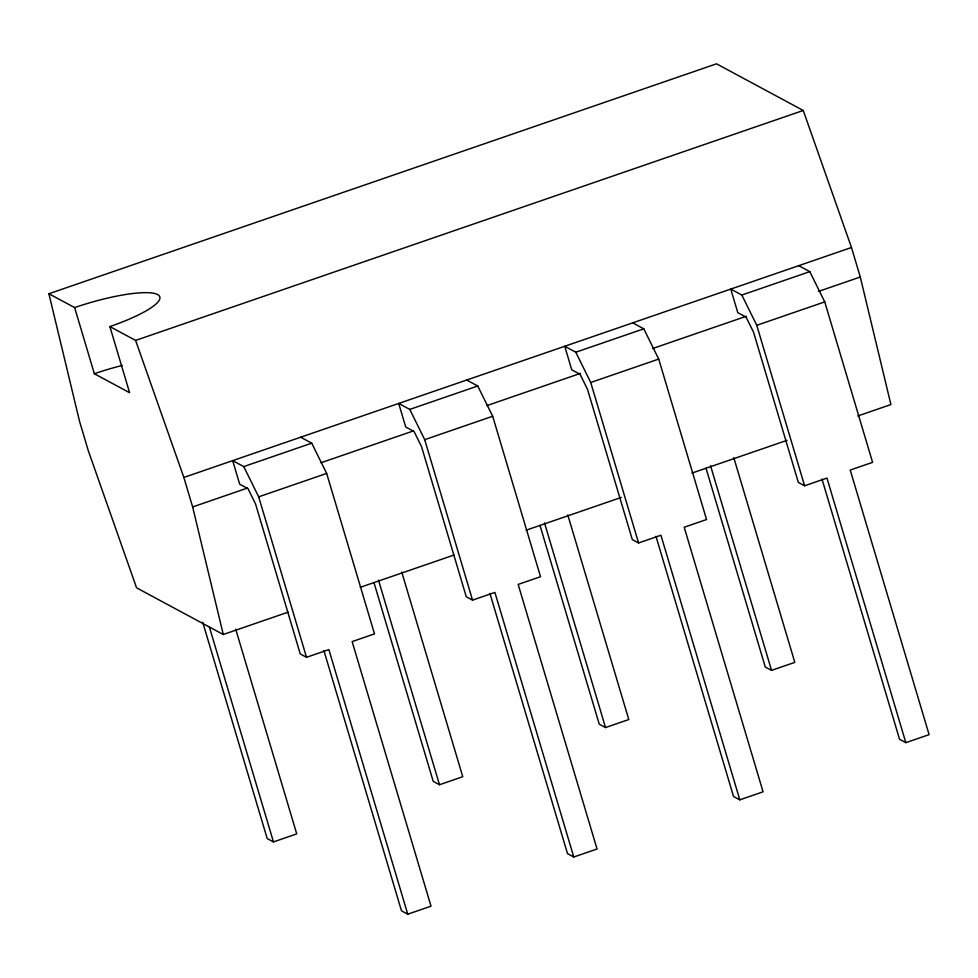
<?xml version="1.0" encoding="UTF-8"?>
<svg xmlns="http://www.w3.org/2000/svg" width="978" height="978" viewBox="0 0 978 978"><rect width="100%" height="100%" fill="white"/><g stroke="black" fill="none" stroke-linecap="round" stroke-linejoin="round"><path stroke-width="1.47" d="M288.168 612.142L223.277 634.49L136.565 587.827L88.326 450.797L79.524 421.286L48.9 293.742L716.532 63.815L803.244 110.477L851.483 247.507L860.285 277.018L890.909 404.562L857.743 415.98M48.9 293.742L74.634 307.593A70.514 14.425 -16.6 0 1 157.617 294.561A70.514 14.425 -16.6 0 1 109.878 326.566L135.6 340.417L803.244 110.477M223.277 634.49L192.642 506.946L183.852 477.447L851.483 247.507M407.753 914.185L328.877 649.612L306.517 657.302L300.246 653.927L255.49 503.78L248.021 488.658L239.696 484.183L232.678 460.626L243.742 466.592L311.725 443.181L326.664 473.425L374.501 633.891L352.141 641.592L431.017 906.178L407.753 914.185L401.481 910.811L323.914 650.615M573.78 857.009L494.905 592.423L472.545 600.125L466.274 596.751L421.518 446.604L414.049 431.481L405.723 426.995L398.706 403.449L409.77 409.403L477.753 385.992L492.692 416.249L540.528 576.714L518.169 584.416L597.045 849.002L573.78 857.009L567.509 853.635L489.941 593.438M739.808 799.833L660.932 535.247L638.573 542.949L632.301 539.575L587.534 389.427L580.076 374.293L571.751 369.818L564.734 346.273L575.798 352.227L643.781 328.816L658.72 359.073L706.556 519.538L684.197 527.24L763.072 791.813L739.808 799.833L733.524 796.459L655.957 536.262M905.836 742.657L826.96 478.071L804.601 485.773L798.329 482.399L753.561 332.239L746.092 317.116L737.779 312.642L730.762 289.097L741.825 295.05L809.808 271.639L824.747 301.884L872.584 462.362L850.224 470.051L929.1 734.637L905.836 742.657L899.552 739.27L821.985 479.073M192.642 506.946L247.446 488.071M320.98 462.753L413.266 430.968M486.812 405.638L580.541 373.351M652.644 348.523L746.361 316.249M818.464 291.42L860.285 277.018M243.742 466.592L258.681 496.836L326.664 473.425M409.77 409.403L424.709 439.66L492.692 416.249M575.798 352.227L590.736 382.484L658.72 359.073M741.825 295.05L756.764 325.307L824.747 301.884M360.259 587.313L453.988 555.039M526.091 530.21L621.262 497.423M691.911 473.095L787.082 440.32M202.703 622.191L267.19 838.537L273.461 841.911L296.737 833.892L235.722 629.245M373.951 582.546L433.217 781.349L439.489 784.735L462.765 776.715L401.75 572.069M539.978 525.369L599.245 724.172L605.516 727.546L628.793 719.539L567.778 514.893M706.006 468.193L765.273 666.996L771.544 670.37L794.808 662.363L733.806 457.704M798.733 265.686L809.808 271.639M632.717 322.862L643.781 328.816M466.689 380.039L477.753 385.992M300.662 437.215L311.725 443.181M74.634 307.593L94.353 373.743L129.597 392.704L109.878 326.566M135.6 340.417L183.852 477.447M756.764 325.307L804.601 485.773M710.541 465.724L771.544 670.37M590.736 382.484L638.573 542.949M544.514 522.9L605.516 727.546M424.709 439.66L472.545 600.125M378.486 580.076L439.489 784.735M258.681 496.836L306.517 657.302M209.402 627.032L273.461 841.911M94.353 373.743A70.514 14.425 -16.6 0 1 122.177 365.479"/></g></svg>
